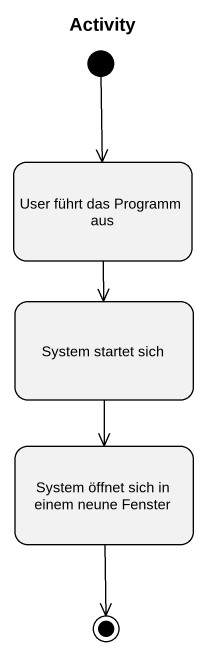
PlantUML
@startuml
title Activity
hide empty description
state "User führt das Programm aus" as User_führt_das_Programm_aus
state "System startet sich" as System_startet_sich
state "System öffnet sich in einem neune Fenster" as System_öffnet_sich_in_einem
[*] --> User_führt_das_Programm_aus
User_führt_das_Programm_aus --> System_startet_sich
System_startet_sich --> System_öffnet_sich_in_einem
System_öffnet_sich_in_einem --> [*]
@enduml
